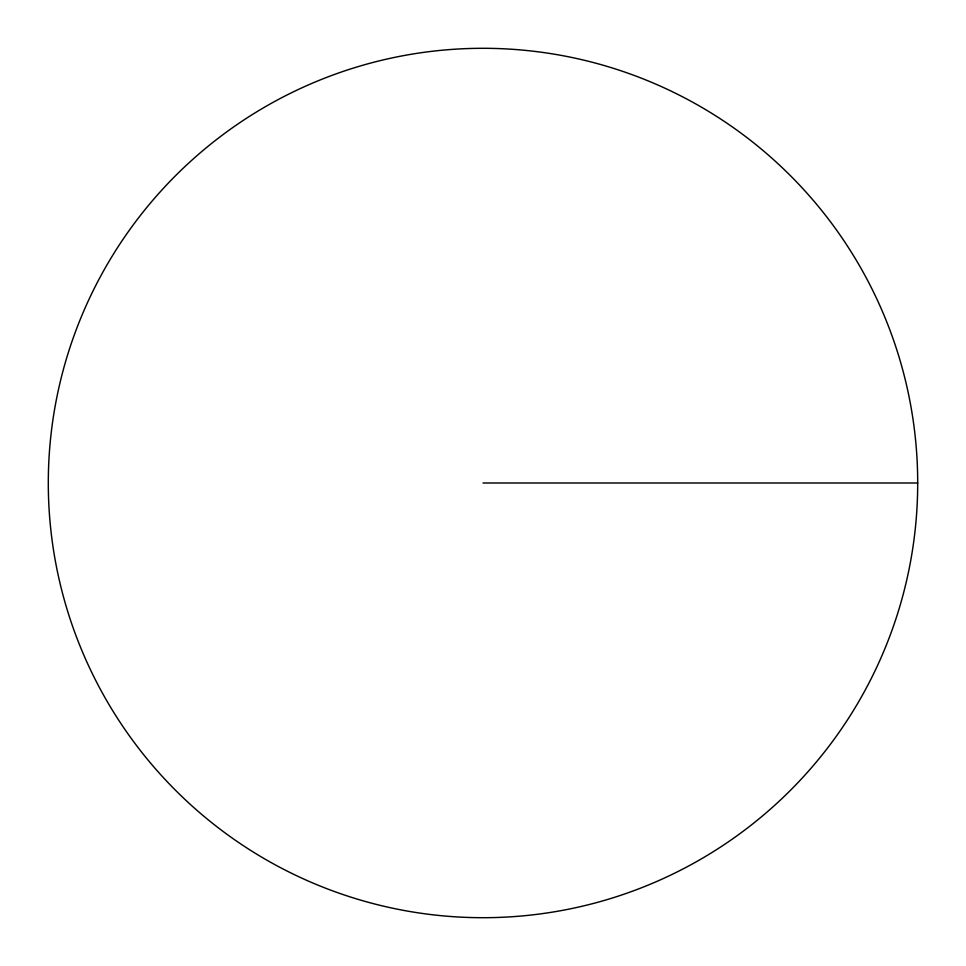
<?xml version="1.0" encoding="UTF-8"?>
<svg xmlns="http://www.w3.org/2000/svg" width="966" height="966" viewBox="0 0 966 966"><rect width="100%" height="100%" fill="white"/><g stroke="black" fill="none" stroke-linecap="round" stroke-linejoin="round"><path stroke-width="1.45" d="M483 483L917.7 483A434.7 434.7 0 0 1 265.65 859.462A434.7 434.7 0 0 1 265.65 106.538A434.7 434.7 0 0 1 917.7 483"/></g></svg>
